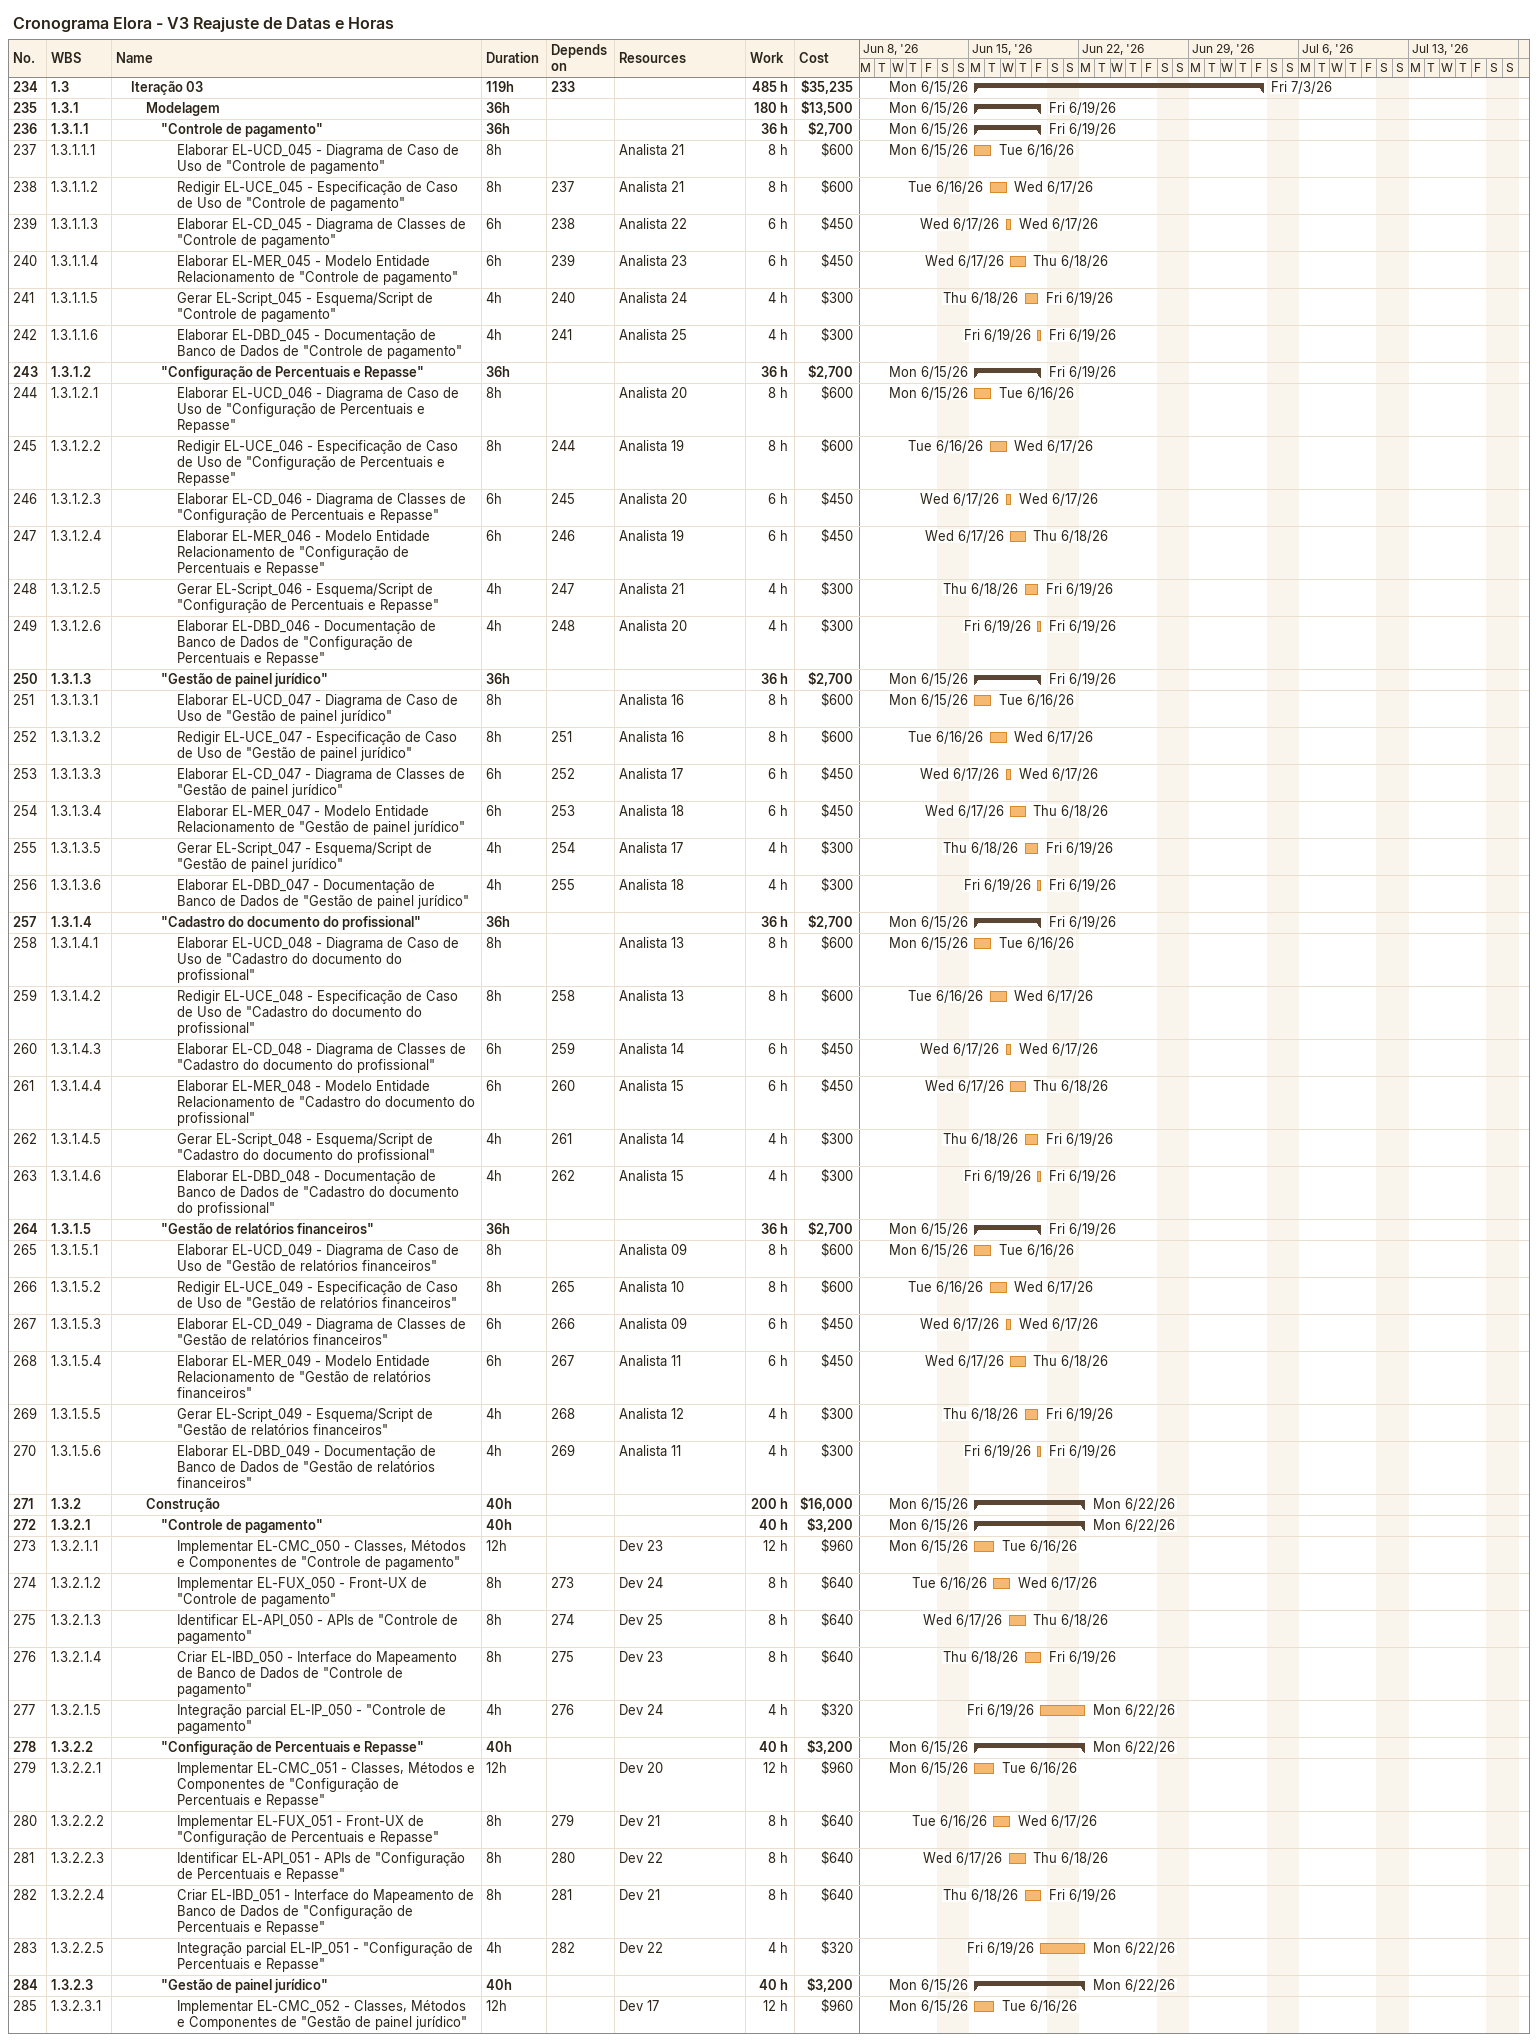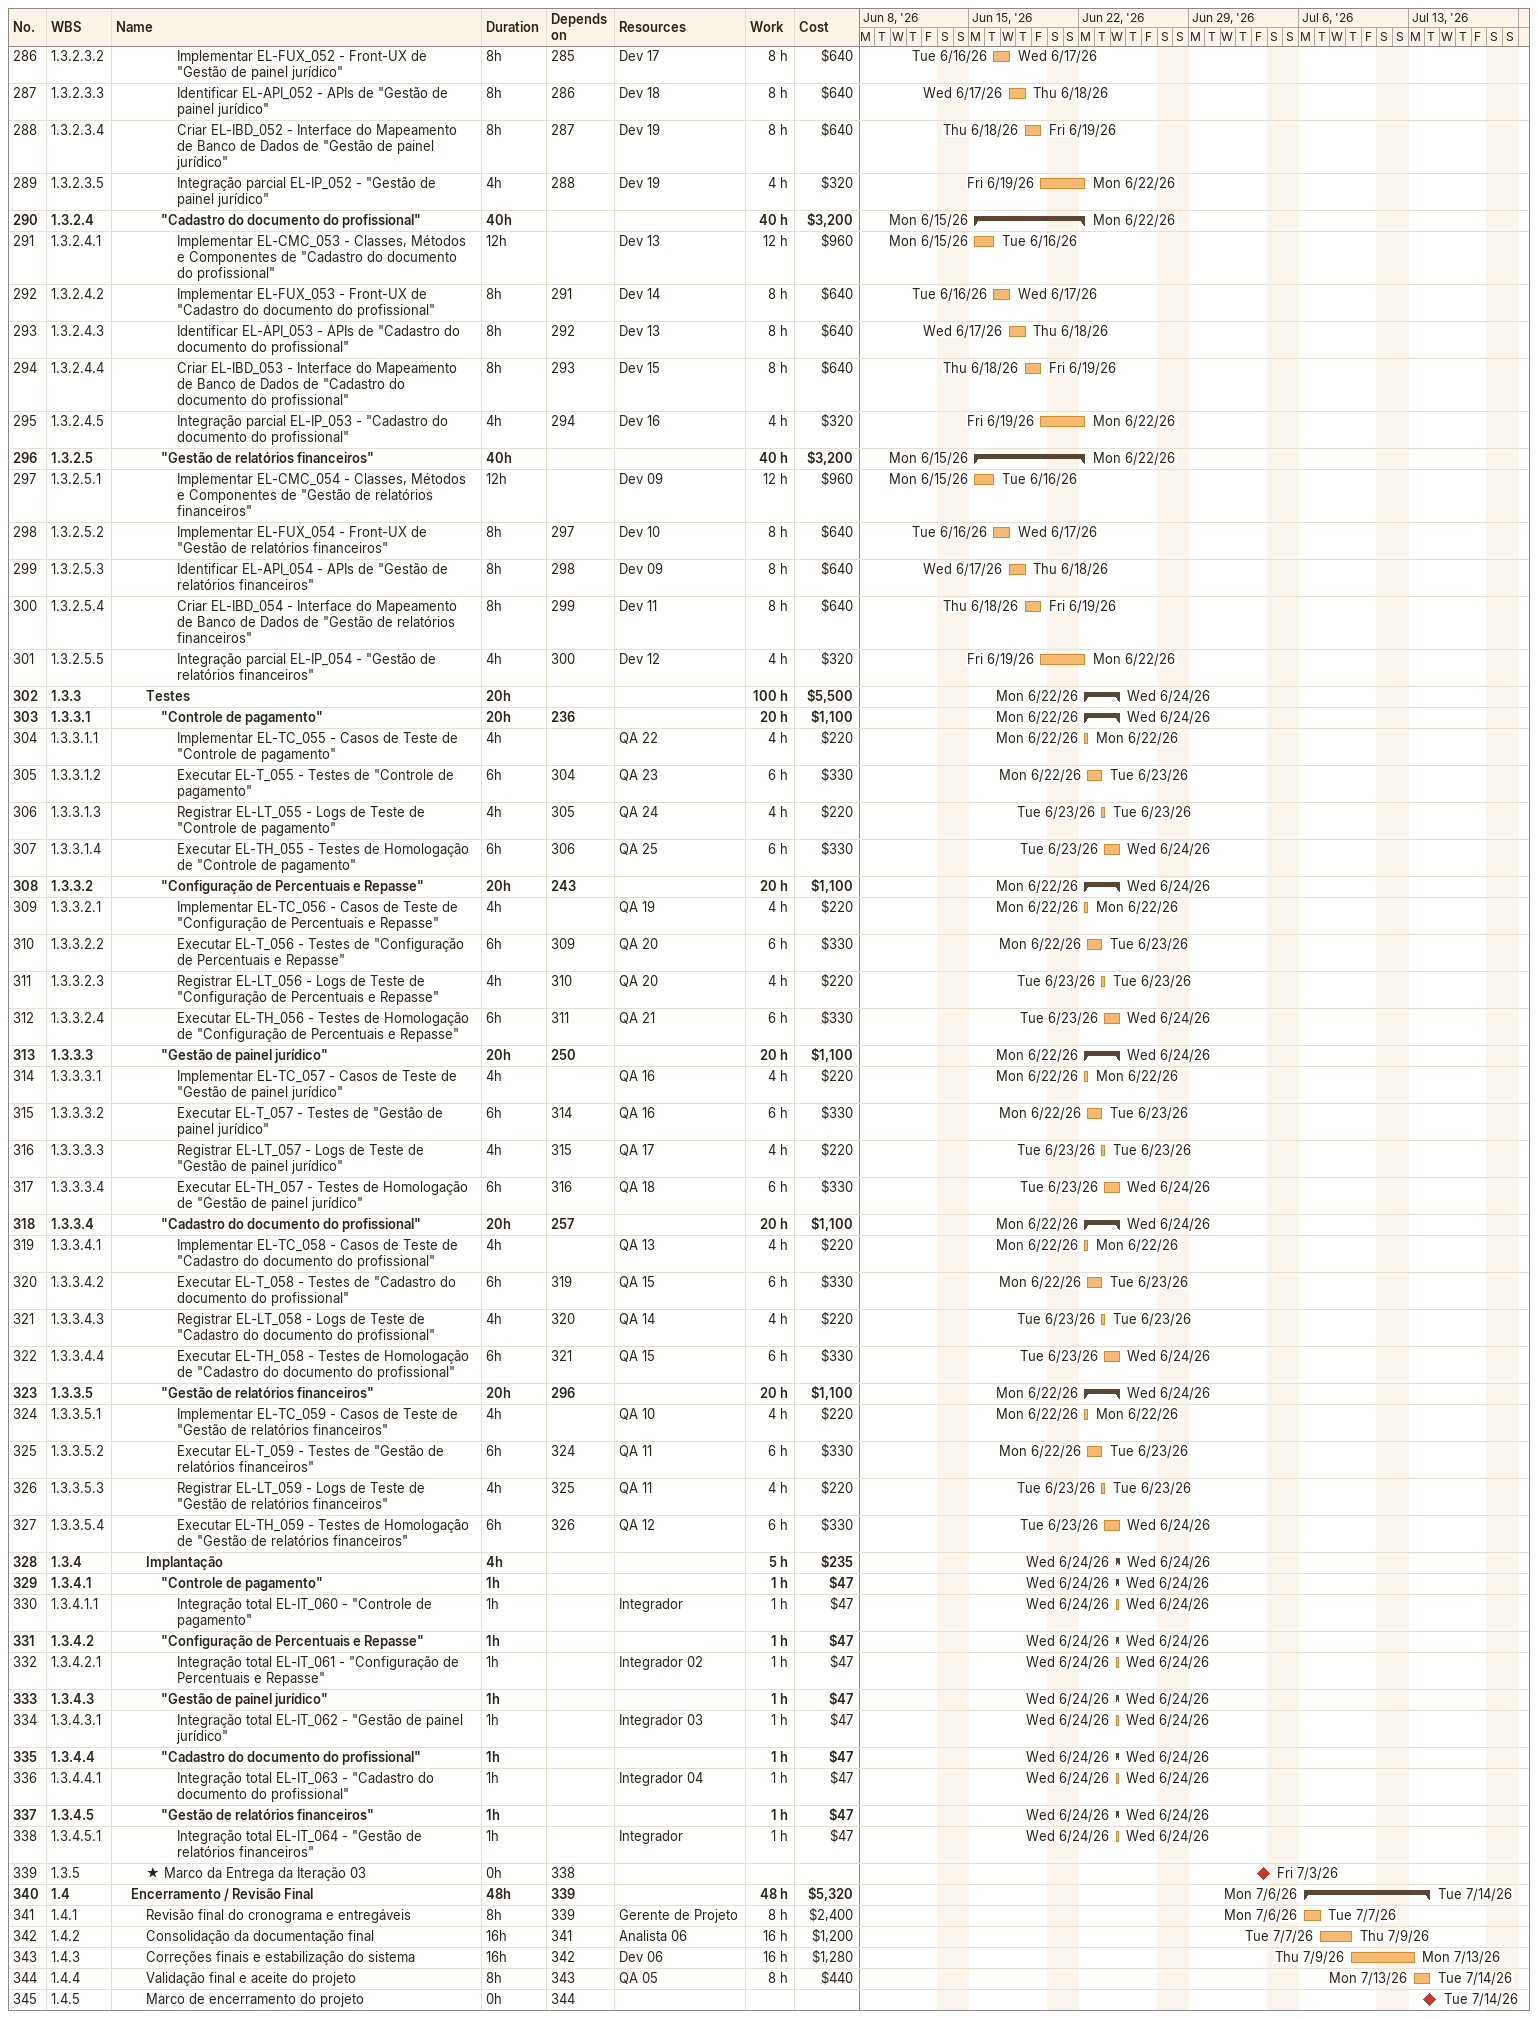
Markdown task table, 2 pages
Cronograma Elora - V3 Reajuste de Datas e Horas

| ID | WBS | Task | Duration | Start | Finish | Predecessors | Resources | Work (h) | Cost ($) |
|---|---|---|---|---|---|---|---|---|---|
| 234 | 1.3 | **Iteração 03** | 119h | 2026-06-15 | 2026-07-03 | 233 |  | 485 | 35235 |
| 235 | 1.3.1 | **Modelagem** | 36h | 2026-06-15 | 2026-06-19 |  |  | 180 | 13500 |
| 236 | 1.3.1.1 | **"Controle de pagamento"** | 36h | 2026-06-15 | 2026-06-19 |  |  | 36 | 2700 |
| 237 | 1.3.1.1.1 | Elaborar EL-UCD_045 - Diagrama de Caso de Uso de "Controle de pagamento" | 8h | 2026-06-15 | 2026-06-16 |  | Analista 21 | 8 | 600 |
| 238 | 1.3.1.1.2 | Redigir EL-UCE_045 - Especificação de Caso de Uso de "Controle de pagamento" | 8h | 2026-06-16 | 2026-06-17 | 237 | Analista 21 | 8 | 600 |
| 239 | 1.3.1.1.3 | Elaborar EL-CD_045 - Diagrama de Classes de "Controle de pagamento" | 6h | 2026-06-17 | 2026-06-17 | 238 | Analista 22 | 6 | 450 |
| 240 | 1.3.1.1.4 | Elaborar EL-MER_045 - Modelo Entidade Relacionamento de "Controle de pagamento" | 6h | 2026-06-17 | 2026-06-18 | 239 | Analista 23 | 6 | 450 |
| 241 | 1.3.1.1.5 | Gerar EL-Script_045 - Esquema/Script de "Controle de pagamento" | 4h | 2026-06-18 | 2026-06-19 | 240 | Analista 24 | 4 | 300 |
| 242 | 1.3.1.1.6 | Elaborar EL-DBD_045 - Documentação de Banco de Dados de "Controle de pagamento" | 4h | 2026-06-19 | 2026-06-19 | 241 | Analista 25 | 4 | 300 |
| 243 | 1.3.1.2 | **"Configuração de Percentuais e Repasse"** | 36h | 2026-06-15 | 2026-06-19 |  |  | 36 | 2700 |
| 244 | 1.3.1.2.1 | Elaborar EL-UCD_046 - Diagrama de Caso de Uso de "Configuração de Percentuais e Repasse" | 8h | 2026-06-15 | 2026-06-16 |  | Analista 20 | 8 | 600 |
| 245 | 1.3.1.2.2 | Redigir EL-UCE_046 - Especificação de Caso de Uso de "Configuração de Percentuais e Repasse" | 8h | 2026-06-16 | 2026-06-17 | 244 | Analista 19 | 8 | 600 |
| 246 | 1.3.1.2.3 | Elaborar EL-CD_046 - Diagrama de Classes de "Configuração de Percentuais e Repasse" | 6h | 2026-06-17 | 2026-06-17 | 245 | Analista 20 | 6 | 450 |
| 247 | 1.3.1.2.4 | Elaborar EL-MER_046 - Modelo Entidade Relacionamento de "Configuração de Percentuais e Repasse" | 6h | 2026-06-17 | 2026-06-18 | 246 | Analista 19 | 6 | 450 |
| 248 | 1.3.1.2.5 | Gerar EL-Script_046 - Esquema/Script de "Configuração de Percentuais e Repasse" | 4h | 2026-06-18 | 2026-06-19 | 247 | Analista 21 | 4 | 300 |
| 249 | 1.3.1.2.6 | Elaborar EL-DBD_046 - Documentação de Banco de Dados de "Configuração de Percentuais e Repasse" | 4h | 2026-06-19 | 2026-06-19 | 248 | Analista 20 | 4 | 300 |
| 250 | 1.3.1.3 | **"Gestão de painel jurídico"** | 36h | 2026-06-15 | 2026-06-19 |  |  | 36 | 2700 |
| 251 | 1.3.1.3.1 | Elaborar EL-UCD_047 - Diagrama de Caso de Uso de "Gestão de painel jurídico" | 8h | 2026-06-15 | 2026-06-16 |  | Analista 16 | 8 | 600 |
| 252 | 1.3.1.3.2 | Redigir EL-UCE_047 - Especificação de Caso de Uso de "Gestão de painel jurídico" | 8h | 2026-06-16 | 2026-06-17 | 251 | Analista 16 | 8 | 600 |
| 253 | 1.3.1.3.3 | Elaborar EL-CD_047 - Diagrama de Classes de "Gestão de painel jurídico" | 6h | 2026-06-17 | 2026-06-17 | 252 | Analista 17 | 6 | 450 |
| 254 | 1.3.1.3.4 | Elaborar EL-MER_047 - Modelo Entidade Relacionamento de "Gestão de painel jurídico" | 6h | 2026-06-17 | 2026-06-18 | 253 | Analista 18 | 6 | 450 |
| 255 | 1.3.1.3.5 | Gerar EL-Script_047 - Esquema/Script de "Gestão de painel jurídico" | 4h | 2026-06-18 | 2026-06-19 | 254 | Analista 17 | 4 | 300 |
| 256 | 1.3.1.3.6 | Elaborar EL-DBD_047 - Documentação de Banco de Dados de "Gestão de painel jurídico" | 4h | 2026-06-19 | 2026-06-19 | 255 | Analista 18 | 4 | 300 |
| 257 | 1.3.1.4 | **"Cadastro do documento do profissional"** | 36h | 2026-06-15 | 2026-06-19 |  |  | 36 | 2700 |
| 258 | 1.3.1.4.1 | Elaborar EL-UCD_048 - Diagrama de Caso de Uso de "Cadastro do documento do profissional" | 8h | 2026-06-15 | 2026-06-16 |  | Analista 13 | 8 | 600 |
| 259 | 1.3.1.4.2 | Redigir EL-UCE_048 - Especificação de Caso de Uso de "Cadastro do documento do profissional" | 8h | 2026-06-16 | 2026-06-17 | 258 | Analista 13 | 8 | 600 |
| 260 | 1.3.1.4.3 | Elaborar EL-CD_048 - Diagrama de Classes de "Cadastro do documento do profissional" | 6h | 2026-06-17 | 2026-06-17 | 259 | Analista 14 | 6 | 450 |
| 261 | 1.3.1.4.4 | Elaborar EL-MER_048 - Modelo Entidade Relacionamento de "Cadastro do documento do profissional" | 6h | 2026-06-17 | 2026-06-18 | 260 | Analista 15 | 6 | 450 |
| 262 | 1.3.1.4.5 | Gerar EL-Script_048 - Esquema/Script de "Cadastro do documento do profissional" | 4h | 2026-06-18 | 2026-06-19 | 261 | Analista 14 | 4 | 300 |
| 263 | 1.3.1.4.6 | Elaborar EL-DBD_048 - Documentação de Banco de Dados de "Cadastro do documento do profissional" | 4h | 2026-06-19 | 2026-06-19 | 262 | Analista 15 | 4 | 300 |
| 264 | 1.3.1.5 | **"Gestão de relatórios financeiros"** | 36h | 2026-06-15 | 2026-06-19 |  |  | 36 | 2700 |
| 265 | 1.3.1.5.1 | Elaborar EL-UCD_049 - Diagrama de Caso de Uso de "Gestão de relatórios financeiros" | 8h | 2026-06-15 | 2026-06-16 |  | Analista 09 | 8 | 600 |
| 266 | 1.3.1.5.2 | Redigir EL-UCE_049 - Especificação de Caso de Uso de "Gestão de relatórios financeiros" | 8h | 2026-06-16 | 2026-06-17 | 265 | Analista 10 | 8 | 600 |
| 267 | 1.3.1.5.3 | Elaborar EL-CD_049 - Diagrama de Classes de "Gestão de relatórios financeiros" | 6h | 2026-06-17 | 2026-06-17 | 266 | Analista 09 | 6 | 450 |
| 268 | 1.3.1.5.4 | Elaborar EL-MER_049 - Modelo Entidade Relacionamento de "Gestão de relatórios financeiros" | 6h | 2026-06-17 | 2026-06-18 | 267 | Analista 11 | 6 | 450 |
| 269 | 1.3.1.5.5 | Gerar EL-Script_049 - Esquema/Script de "Gestão de relatórios financeiros" | 4h | 2026-06-18 | 2026-06-19 | 268 | Analista 12 | 4 | 300 |
| 270 | 1.3.1.5.6 | Elaborar EL-DBD_049 - Documentação de Banco de Dados de "Gestão de relatórios financeiros" | 4h | 2026-06-19 | 2026-06-19 | 269 | Analista 11 | 4 | 300 |
| 271 | 1.3.2 | **Construção** | 40h | 2026-06-15 | 2026-06-22 |  |  | 200 | 16000 |
| 272 | 1.3.2.1 | **"Controle de pagamento"** | 40h | 2026-06-15 | 2026-06-22 |  |  | 40 | 3200 |
| 273 | 1.3.2.1.1 | Implementar EL-CMC_050 - Classes, Métodos e Componentes de "Controle de pagamento" | 12h | 2026-06-15 | 2026-06-16 |  | Dev 23 | 12 | 960 |
| 274 | 1.3.2.1.2 | Implementar EL-FUX_050 - Front-UX de "Controle de pagamento" | 8h | 2026-06-16 | 2026-06-17 | 273 | Dev 24 | 8 | 640 |
| 275 | 1.3.2.1.3 | Identificar EL-API_050 - APIs de "Controle de pagamento" | 8h | 2026-06-17 | 2026-06-18 | 274 | Dev 25 | 8 | 640 |
| 276 | 1.3.2.1.4 | Criar EL-IBD_050 - Interface do Mapeamento de Banco de Dados de "Controle de pagamento" | 8h | 2026-06-18 | 2026-06-19 | 275 | Dev 23 | 8 | 640 |
| 277 | 1.3.2.1.5 | Integração parcial EL-IP_050 - "Controle de pagamento" | 4h | 2026-06-19 | 2026-06-22 | 276 | Dev 24 | 4 | 320 |
| 278 | 1.3.2.2 | **"Configuração de Percentuais e Repasse"** | 40h | 2026-06-15 | 2026-06-22 |  |  | 40 | 3200 |
| 279 | 1.3.2.2.1 | Implementar EL-CMC_051 - Classes, Métodos e Componentes de "Configuração de Percentuais e Repasse" | 12h | 2026-06-15 | 2026-06-16 |  | Dev 20 | 12 | 960 |
| 280 | 1.3.2.2.2 | Implementar EL-FUX_051 - Front-UX de "Configuração de Percentuais e Repasse" | 8h | 2026-06-16 | 2026-06-17 | 279 | Dev 21 | 8 | 640 |
| 281 | 1.3.2.2.3 | Identificar EL-API_051 - APIs de "Configuração de Percentuais e Repasse" | 8h | 2026-06-17 | 2026-06-18 | 280 | Dev 22 | 8 | 640 |
| 282 | 1.3.2.2.4 | Criar EL-IBD_051 - Interface do Mapeamento de Banco de Dados de "Configuração de Percentuais e Repasse" | 8h | 2026-06-18 | 2026-06-19 | 281 | Dev 21 | 8 | 640 |
| 283 | 1.3.2.2.5 | Integração parcial EL-IP_051 - "Configuração de Percentuais e Repasse" | 4h | 2026-06-19 | 2026-06-22 | 282 | Dev 22 | 4 | 320 |
| 284 | 1.3.2.3 | **"Gestão de painel jurídico"** | 40h | 2026-06-15 | 2026-06-22 |  |  | 40 | 3200 |
| 285 | 1.3.2.3.1 | Implementar EL-CMC_052 - Classes, Métodos e Componentes de "Gestão de painel jurídico" | 12h | 2026-06-15 | 2026-06-16 |  | Dev 17 | 12 | 960 |
| 286 | 1.3.2.3.2 | Implementar EL-FUX_052 - Front-UX de "Gestão de painel jurídico" | 8h | 2026-06-16 | 2026-06-17 | 285 | Dev 17 | 8 | 640 |
| 287 | 1.3.2.3.3 | Identificar EL-API_052 - APIs de "Gestão de painel jurídico" | 8h | 2026-06-17 | 2026-06-18 | 286 | Dev 18 | 8 | 640 |
| 288 | 1.3.2.3.4 | Criar EL-IBD_052 - Interface do Mapeamento de Banco de Dados de "Gestão de painel jurídico" | 8h | 2026-06-18 | 2026-06-19 | 287 | Dev 19 | 8 | 640 |
| 289 | 1.3.2.3.5 | Integração parcial EL-IP_052 - "Gestão de painel jurídico" | 4h | 2026-06-19 | 2026-06-22 | 288 | Dev 19 | 4 | 320 |
| 290 | 1.3.2.4 | **"Cadastro do documento do profissional"** | 40h | 2026-06-15 | 2026-06-22 |  |  | 40 | 3200 |
| 291 | 1.3.2.4.1 | Implementar EL-CMC_053 - Classes, Métodos e Componentes de "Cadastro do documento do profissional" | 12h | 2026-06-15 | 2026-06-16 |  | Dev 13 | 12 | 960 |
| 292 | 1.3.2.4.2 | Implementar EL-FUX_053 - Front-UX de "Cadastro do documento do profissional" | 8h | 2026-06-16 | 2026-06-17 | 291 | Dev 14 | 8 | 640 |
| 293 | 1.3.2.4.3 | Identificar EL-API_053 - APIs de "Cadastro do documento do profissional" | 8h | 2026-06-17 | 2026-06-18 | 292 | Dev 13 | 8 | 640 |
| 294 | 1.3.2.4.4 | Criar EL-IBD_053 - Interface do Mapeamento de Banco de Dados de "Cadastro do documento do profissional" | 8h | 2026-06-18 | 2026-06-19 | 293 | Dev 15 | 8 | 640 |
| 295 | 1.3.2.4.5 | Integração parcial EL-IP_053 - "Cadastro do documento do profissional" | 4h | 2026-06-19 | 2026-06-22 | 294 | Dev 16 | 4 | 320 |
| 296 | 1.3.2.5 | **"Gestão de relatórios financeiros"** | 40h | 2026-06-15 | 2026-06-22 |  |  | 40 | 3200 |
| 297 | 1.3.2.5.1 | Implementar EL-CMC_054 - Classes, Métodos e Componentes de "Gestão de relatórios financeiros" | 12h | 2026-06-15 | 2026-06-16 |  | Dev 09 | 12 | 960 |
| 298 | 1.3.2.5.2 | Implementar EL-FUX_054 - Front-UX de "Gestão de relatórios financeiros" | 8h | 2026-06-16 | 2026-06-17 | 297 | Dev 10 | 8 | 640 |
| 299 | 1.3.2.5.3 | Identificar EL-API_054 - APIs de "Gestão de relatórios financeiros" | 8h | 2026-06-17 | 2026-06-18 | 298 | Dev 09 | 8 | 640 |
| 300 | 1.3.2.5.4 | Criar EL-IBD_054 - Interface do Mapeamento de Banco de Dados de "Gestão de relatórios financeiros" | 8h | 2026-06-18 | 2026-06-19 | 299 | Dev 11 | 8 | 640 |
| 301 | 1.3.2.5.5 | Integração parcial EL-IP_054 - "Gestão de relatórios financeiros" | 4h | 2026-06-19 | 2026-06-22 | 300 | Dev 12 | 4 | 320 |
| 302 | 1.3.3 | **Testes** | 20h | 2026-06-22 | 2026-06-24 |  |  | 100 | 5500 |
| 303 | 1.3.3.1 | **"Controle de pagamento"** | 20h | 2026-06-22 | 2026-06-24 | 236 |  | 20 | 1100 |
| 304 | 1.3.3.1.1 | Implementar EL-TC_055 - Casos de Teste de "Controle de pagamento" | 4h | 2026-06-22 | 2026-06-22 |  | QA 22 | 4 | 220 |
| 305 | 1.3.3.1.2 | Executar EL-T_055 - Testes de "Controle de pagamento" | 6h | 2026-06-22 | 2026-06-23 | 304 | QA 23 | 6 | 330 |
| 306 | 1.3.3.1.3 | Registrar EL-LT_055 - Logs de Teste de "Controle de pagamento" | 4h | 2026-06-23 | 2026-06-23 | 305 | QA 24 | 4 | 220 |
| 307 | 1.3.3.1.4 | Executar EL-TH_055 - Testes de Homologação de "Controle de pagamento" | 6h | 2026-06-23 | 2026-06-24 | 306 | QA 25 | 6 | 330 |
| 308 | 1.3.3.2 | **"Configuração de Percentuais e Repasse"** | 20h | 2026-06-22 | 2026-06-24 | 243 |  | 20 | 1100 |
| 309 | 1.3.3.2.1 | Implementar EL-TC_056 - Casos de Teste de "Configuração de Percentuais e Repasse" | 4h | 2026-06-22 | 2026-06-22 |  | QA 19 | 4 | 220 |
| 310 | 1.3.3.2.2 | Executar EL-T_056 - Testes de "Configuração de Percentuais e Repasse" | 6h | 2026-06-22 | 2026-06-23 | 309 | QA 20 | 6 | 330 |
| 311 | 1.3.3.2.3 | Registrar EL-LT_056 - Logs de Teste de "Configuração de Percentuais e Repasse" | 4h | 2026-06-23 | 2026-06-23 | 310 | QA 20 | 4 | 220 |
| 312 | 1.3.3.2.4 | Executar EL-TH_056 - Testes de Homologação de "Configuração de Percentuais e Repasse" | 6h | 2026-06-23 | 2026-06-24 | 311 | QA 21 | 6 | 330 |
| 313 | 1.3.3.3 | **"Gestão de painel jurídico"** | 20h | 2026-06-22 | 2026-06-24 | 250 |  | 20 | 1100 |
| 314 | 1.3.3.3.1 | Implementar EL-TC_057 - Casos de Teste de "Gestão de painel jurídico" | 4h | 2026-06-22 | 2026-06-22 |  | QA 16 | 4 | 220 |
| 315 | 1.3.3.3.2 | Executar EL-T_057 - Testes de "Gestão de painel jurídico" | 6h | 2026-06-22 | 2026-06-23 | 314 | QA 16 | 6 | 330 |
| 316 | 1.3.3.3.3 | Registrar EL-LT_057 - Logs de Teste de "Gestão de painel jurídico" | 4h | 2026-06-23 | 2026-06-23 | 315 | QA 17 | 4 | 220 |
| 317 | 1.3.3.3.4 | Executar EL-TH_057 - Testes de Homologação de "Gestão de painel jurídico" | 6h | 2026-06-23 | 2026-06-24 | 316 | QA 18 | 6 | 330 |
| 318 | 1.3.3.4 | **"Cadastro do documento do profissional"** | 20h | 2026-06-22 | 2026-06-24 | 257 |  | 20 | 1100 |
| 319 | 1.3.3.4.1 | Implementar EL-TC_058 - Casos de Teste de "Cadastro do documento do profissional" | 4h | 2026-06-22 | 2026-06-22 |  | QA 13 | 4 | 220 |
| 320 | 1.3.3.4.2 | Executar EL-T_058 - Testes de "Cadastro do documento do profissional" | 6h | 2026-06-22 | 2026-06-23 | 319 | QA 15 | 6 | 330 |
| 321 | 1.3.3.4.3 | Registrar EL-LT_058 - Logs de Teste de "Cadastro do documento do profissional" | 4h | 2026-06-23 | 2026-06-23 | 320 | QA 14 | 4 | 220 |
| 322 | 1.3.3.4.4 | Executar EL-TH_058 - Testes de Homologação de "Cadastro do documento do profissional" | 6h | 2026-06-23 | 2026-06-24 | 321 | QA 15 | 6 | 330 |
| 323 | 1.3.3.5 | **"Gestão de relatórios financeiros"** | 20h | 2026-06-22 | 2026-06-24 | 296 |  | 20 | 1100 |
| 324 | 1.3.3.5.1 | Implementar EL-TC_059 - Casos de Teste de "Gestão de relatórios financeiros" | 4h | 2026-06-22 | 2026-06-22 |  | QA 10 | 4 | 220 |
| 325 | 1.3.3.5.2 | Executar EL-T_059 - Testes de "Gestão de relatórios financeiros" | 6h | 2026-06-22 | 2026-06-23 | 324 | QA 11 | 6 | 330 |
| 326 | 1.3.3.5.3 | Registrar EL-LT_059 - Logs de Teste de "Gestão de relatórios financeiros" | 4h | 2026-06-23 | 2026-06-23 | 325 | QA 11 | 4 | 220 |
| 327 | 1.3.3.5.4 | Executar EL-TH_059 - Testes de Homologação de "Gestão de relatórios financeiros" | 6h | 2026-06-23 | 2026-06-24 | 326 | QA 12 | 6 | 330 |
| 328 | 1.3.4 | **Implantação** | 4h | 2026-06-24 | 2026-06-24 |  |  | 5 | 235 |
| 329 | 1.3.4.1 | **"Controle de pagamento"** | 1h | 2026-06-24 | 2026-06-24 |  |  | 1 | 47 |
| 330 | 1.3.4.1.1 | Integração total EL-IT_060 - "Controle de pagamento" | 1h | 2026-06-24 | 2026-06-24 |  | Integrador | 1 | 47 |
| 331 | 1.3.4.2 | **"Configuração de Percentuais e Repasse"** | 1h | 2026-06-24 | 2026-06-24 |  |  | 1 | 47 |
| 332 | 1.3.4.2.1 | Integração total EL-IT_061 - "Configuração de Percentuais e Repasse" | 1h | 2026-06-24 | 2026-06-24 |  | Integrador 02 | 1 | 47 |
| 333 | 1.3.4.3 | **"Gestão de painel jurídico"** | 1h | 2026-06-24 | 2026-06-24 |  |  | 1 | 47 |
| 334 | 1.3.4.3.1 | Integração total EL-IT_062 - "Gestão de painel jurídico" | 1h | 2026-06-24 | 2026-06-24 |  | Integrador 03 | 1 | 47 |
| 335 | 1.3.4.4 | **"Cadastro do documento do profissional"** | 1h | 2026-06-24 | 2026-06-24 |  |  | 1 | 47 |
| 336 | 1.3.4.4.1 | Integração total EL-IT_063 - "Cadastro do documento do profissional" | 1h | 2026-06-24 | 2026-06-24 |  | Integrador 04 | 1 | 47 |
| 337 | 1.3.4.5 | **"Gestão de relatórios financeiros"** | 1h | 2026-06-24 | 2026-06-24 |  |  | 1 | 47 |
| 338 | 1.3.4.5.1 | Integração total EL-IT_064 - "Gestão de relatórios financeiros" | 1h | 2026-06-24 | 2026-06-24 |  | Integrador | 1 | 47 |
| 339 | 1.3.5 | ★ Marco da Entrega da Iteração 03 | 0h | 2026-07-03 | 2026-07-03 | 338 |  |  |  |
| 340 | 1.4 | **Encerramento / Revisão Final** | 48h | 2026-07-06 | 2026-07-14 | 339 |  | 48 | 5320 |
| 341 | 1.4.1 | Revisão final do cronograma e entregáveis | 8h | 2026-07-06 | 2026-07-07 | 339 | Gerente de Projeto | 8 | 2400 |
| 342 | 1.4.2 | Consolidação da documentação final | 16h | 2026-07-07 | 2026-07-09 | 341 | Analista 06 | 16 | 1200 |
| 343 | 1.4.3 | Correções finais e estabilização do sistema | 16h | 2026-07-09 | 2026-07-13 | 342 | Dev 06 | 16 | 1280 |
| 344 | 1.4.4 | Validação final e aceite do projeto | 8h | 2026-07-13 | 2026-07-14 | 343 | QA 05 | 8 | 440 |
| 345 | 1.4.5 | Marco de encerramento do projeto | 0h | 2026-07-14 | 2026-07-14 | 344 |  |  |  |
